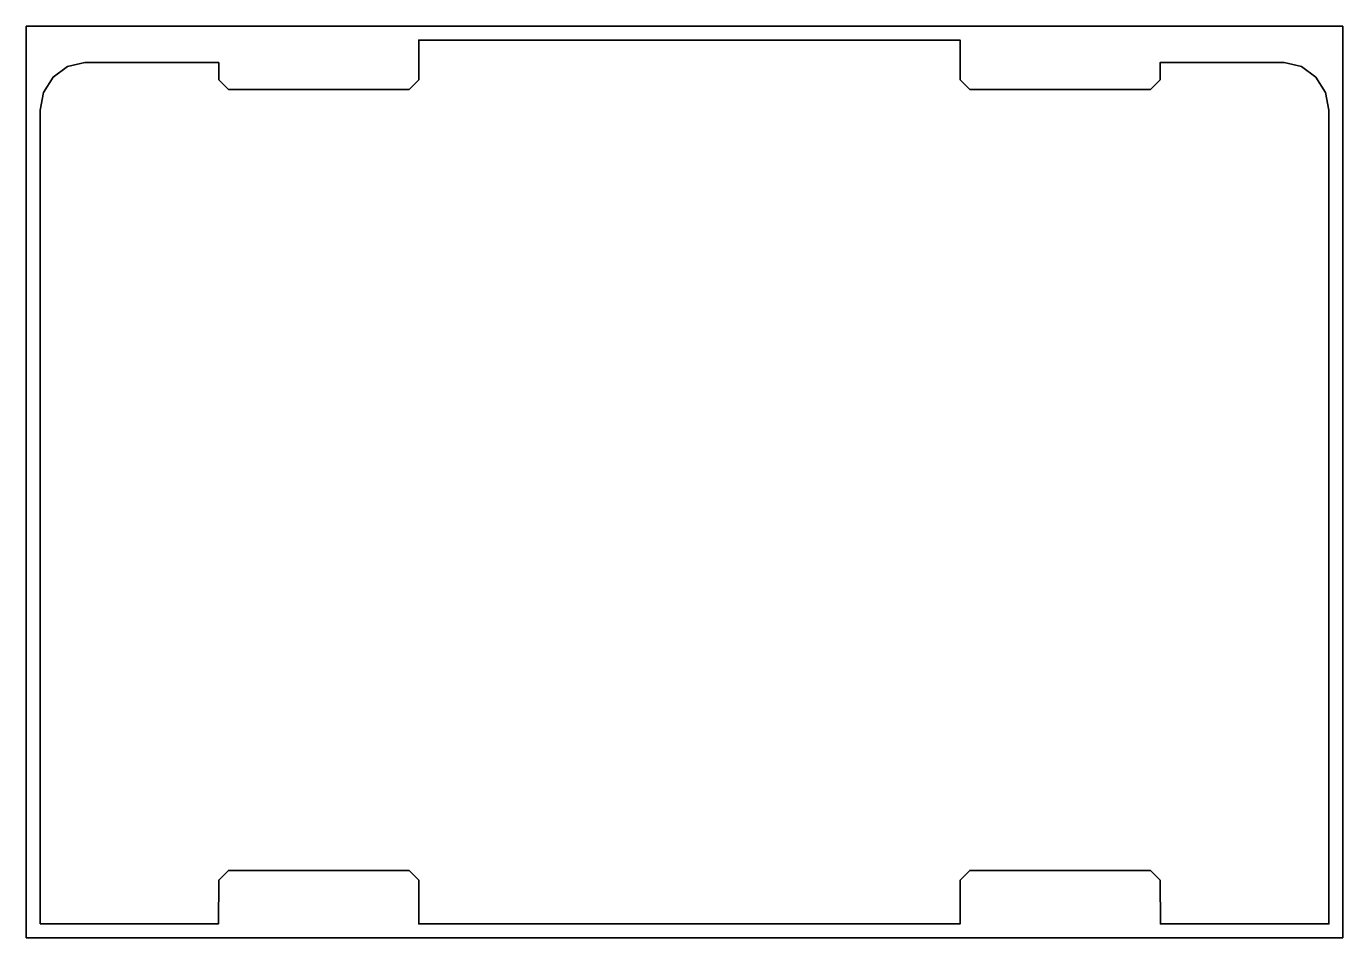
# Model space of a CAD drawing. Header units: millimetres. Extents: x -135 to 344, y -17 to 314.
import ezdxf

# ---------------------------------------------------------------- set-up
doc = ezdxf.new("R2010")
doc.units = ezdxf.units.MM
doc.header["$MEASUREMENT"] = 0
doc.layers.get('0').update_dxf_attribs({"lineweight": 0})
doc.layers.add('Safety', color=7, linetype='Continuous', lineweight=0)

msp = doc.modelspace()

# ---------------------------------------------------------------- linework, layer by layer
at = {"color": 18, "lineweight": 35, "true_color": 0x000000}
msp.add_lwpolyline([(-129.5, -12.36), (-64.62, -12.36), (-64.48, 3.6), (-60.98, 7.13), (4.77, 7.11), (8.31, 3.57), (8.31, -12.36), (105, -12.36), (205.26, -12.36), (205.26, 3.57), (208.8, 7.11), (274.55, 7.13), (278.04, 3.6), (278.19, -12.36), (339.5, -12.36), (339.5, 283.83), (338.22, 290.33), (334.72, 295.86), (329.54, 299.7), (323.19, 301.14), (278.04, 301.14), (278.04, 294.9), (274.55, 291.37), (208.8, 291.39), (205.26, 294.93), (205.26, 309.36), (105, 309.36), (8.31, 309.36), (8.31, 294.93), (4.77, 291.39), (-60.98, 291.37), (-64.48, 294.9), (-64.48, 301.14), (-113.19, 301.14), (-119.54, 299.7), (-124.72, 295.86), (-128.22, 290.33), (-129.5, 283.83)], close=True, dxfattribs=at)
at = {"layer": 'Safety', "color": 18, "lineweight": 35, "true_color": 0x000000}
msp.add_lwpolyline([(344.5, 314.36), (-134.5, 314.36), (-134.5, -17.36), (344.5, -17.36)], close=True, dxfattribs=at)

doc.saveas('drawing.dxf')
